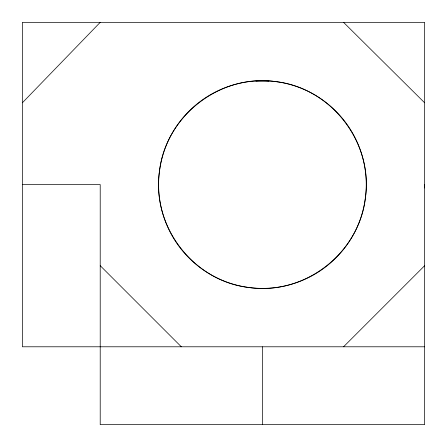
<?xml version="1.0" encoding="UTF-8"?>
<svg xmlns="http://www.w3.org/2000/svg" width="447" height="447" viewBox="0 0 447 447"><rect width="100%" height="100%" fill="white"/><g stroke="black" fill="none" stroke-linecap="round" stroke-linejoin="round"><path stroke-width="0.67" d="M424.426 187.98L424.65 184.566M22.35 102.81L100.212 22.35M343.542 346.788L424.65 265.674M255.941 81.175L268.921 81.175M22.35 184.566L100.212 184.566L100.212 424.65L424.65 424.65L424.65 22.35L22.35 22.35L22.35 346.788L424.65 346.788M343.542 22.35L424.65 102.81M100.212 265.674L181.326 346.788M262.434 346.788L262.434 424.65M159.501 171.017C151.254 226.143 193.501 281.197 248.878 287.499C304.005 295.746 359.064 253.499 365.361 198.122C373.614 142.995 331.367 87.936 275.983 81.639C220.857 73.386 165.803 115.633 159.501 171.017M210.52 274.48A103.821 103.821 0 0 0 366.249 184.566A103.821 103.821 0 0 0 210.52 94.658A103.821 103.821 0 0 0 210.52 274.48"/></g></svg>
